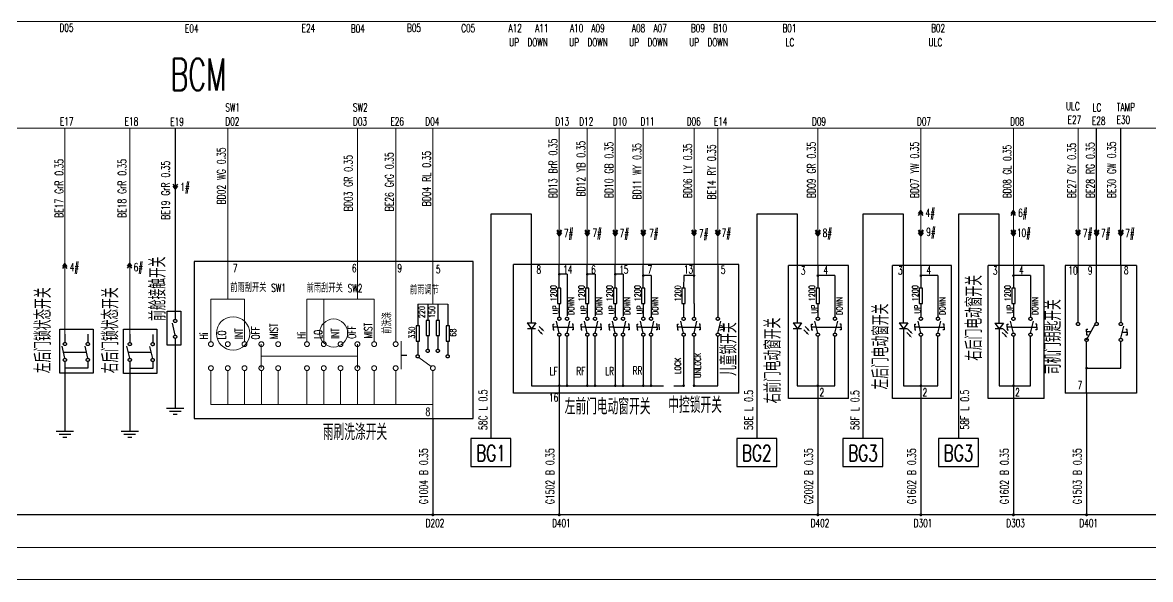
# Model space of a CAD drawing. Extents: x -5608 to -3197, y -2048 to 96.
# Drawn here: x -4415.9 to -4134, y -1742.8 to -1603.5 of the extents above; entities that cross this region are included whole.
import ezdxf
from ezdxf.enums import TextEntityAlignment as Align

# ---------------------------------------------------------------- set-up
doc = ezdxf.new("R2010")
doc.units = 0
doc.header["$LTSCALE"] = 25.4
doc.header["$MEASUREMENT"] = 0
for name, pattern in [('CENTER', [16, 13, -1, 1, -1]), ('DASHED', [0.75, 0.5, -0.25]), ('DASHED2', [0.375, 0.25, -0.125]), ('DASHEDX2', [38.1, 25.4, -12.7]), ('HIDDEN', [9.525, 6.35, -3.175]), ('PHANTOM', [17, 12, -1, 1, -1, 1, -1])]:
    doc.linetypes.add(name, pattern=pattern)
for name, color, linetype, lineweight in [('0Filament', 7, 'CONTINUOUS', 20), ('4CONTOUR', 4, 'CONTINUOUS', 50), ('5PHANTOM', 6, 'PHANTOM', 20)]:
    doc.layers.add(name, color=color, linetype=linetype, lineweight=lineweight)
for name, color, linetype in [('1CENTER', 1, 'CENTER'), ('2FRAM', 2, 'CONTINUOUS'), ('3DASHED', 3, 'DASHED'), ('blue', 5, 'CONTINUOUS'), ('other layer', 7, 'CONTINUOUS')]:
    doc.layers.add(name, color=color, linetype=linetype)
doc.styles.add('HZ', font='txt.shx', dxfattribs={"width": 0.618, "height": 2.5, "bigfont": 'hztxt.shx'})

# ---------------------------------------------------------------- blocks, each defined once
blk = doc.blocks.new('gnd')
at = {"layer": 'blue', "color": 2, "ltscale": 0.1}
for p, q in [((0, 0), (0, -3.01)), ((-2.16, -3.01), (2.16, -3.01)), ((-1.46, -3.77), (1.46, -3.77)), ((-0.48, -4.52), (0.48, -4.52))]:
    blk.add_line(p, q, dxfattribs=at)
blk = doc.blocks.new('pointer')
at = {"layer": 'other layer'}
blk.add_lwpolyline([(-5, 7), (-5, 0), (5, 0), (5, 7)], close=True, dxfattribs=at)
at = {"layer": 'other layer', "style": 'HZ', "width": 0.7, "flags": 8}
blk.add_attdef('FR', text='', height=4, dxfattribs=at).set_placement((0, 1.3), align=Align.CENTER)

msp = doc.modelspace()

# ---------------------------------------------------------------- hatches: boundary and pattern name
at = {"layer": '0Filament', "ltscale": 0.1}
for points in [[(-4313.75, -1726.6, 1), (-4312.95, -1726.6, 1)], [(-4282.16, -1726.6, 1), (-4281.37, -1726.6, 1)], [(-4217.54, -1726.6, 1), (-4216.74, -1726.6, 1)], [(-4191.79, -1726.6, 1), (-4191, -1726.6, 1)], [(-4168.66, -1726.6, 1), (-4167.86, -1726.6, 1)], [(-4150.38, -1726.6, 1), (-4149.58, -1726.6, 1)]]:
    msp.add_hatch(color=0, dxfattribs=at).paths.add_polyline_path(points)
at = {"layer": '1CENTER'}
for points in [[(-4282.11, -1666.45, 1), (-4281.42, -1666.45, 1)], [(-4275.11, -1666.45, 1), (-4274.42, -1666.45, 1)], [(-4268.11, -1666.45, 1), (-4267.42, -1666.45, 1)], [(-4261.11, -1666.79, 1), (-4260.42, -1666.79, 1)], [(-4248.43, -1666.79, 1), (-4247.74, -1666.79, 1)], [(-4217.49, -1666.81, 1), (-4216.8, -1666.81, 1)], [(-4191.74, -1666.81, 1), (-4191.04, -1666.81, 1)], [(-4168.6, -1666.81, 1), (-4167.91, -1666.81, 1)], [(-4285.51, -1680.79), (-4285.91, -1680.02), (-4286.27, -1680.39)], [(-4219.09, -1680.79), (-4219.48, -1680.02), (-4219.85, -1680.39)], [(-4285.78, -1681.65), (-4286.18, -1680.89), (-4286.54, -1681.25)], [(-4219.35, -1681.65), (-4219.75, -1680.89), (-4220.11, -1681.25)], [(-4193.66, -1682.31), (-4194.06, -1681.55), (-4194.43, -1681.91)], [(-4193.4, -1681.44), (-4193.8, -1680.68), (-4194.16, -1681.05)], [(-4169.78, -1682.31), (-4170.18, -1681.55), (-4170.54, -1681.91)], [(-4169.52, -1681.45), (-4169.91, -1680.68), (-4170.28, -1681.05)], [(-4150.33, -1689.93, 1), (-4149.64, -1689.93, 1)], [(-4282.11, -1694.32, 1), (-4281.42, -1694.32, 1)], [(-4280.17, -1694.32, 1), (-4279.48, -1694.32, 1)], [(-4275.11, -1694.32, 1), (-4274.42, -1694.32, 1)], [(-4273.17, -1694.32, 1), (-4272.48, -1694.32, 1)], [(-4268.11, -1694.32, 1), (-4267.42, -1694.32, 1)], [(-4266.17, -1694.32, 1), (-4265.48, -1694.32, 1)], [(-4261.11, -1694.32, 1), (-4260.42, -1694.32, 1)], [(-4259.17, -1694.32, 1), (-4258.48, -1694.32, 1)], [(-4251.03, -1694.32, 1), (-4250.34, -1694.32, 1)], [(-4248.43, -1694.32, 1), (-4247.74, -1694.32, 1)], [(-4217.49, -1694.34, 1), (-4216.8, -1694.34, 1)], [(-4191.74, -1694.34, 1), (-4191.04, -1694.34, 1)], [(-4168.6, -1694.34, 1), (-4167.91, -1694.34, 1)]]:
    msp.add_hatch(color=1, dxfattribs=at).paths.add_polyline_path(points)

# ---------------------------------------------------------------- linework, layer by layer
at = {"layer": '0Filament', "ltscale": 0.1}
for p, q in [((-4405.31, -1647.11), (-4405.31, -1629.94)), ((-4389.1, -1681.46), (-4389.1, -1629.94)), ((-4364.63, -1663.28), (-4364.63, -1629.94)), ((-4332.22, -1663.28), (-4332.22, -1629.94)), ((-4322.65, -1663.28), (-4322.65, -1629.94)), ((-4313.35, -1663.28), (-4313.35, -1629.94)), ((-4281.76, -1664.29), (-4281.76, -1629.94)), ((-4274.76, -1664.29), (-4274.76, -1629.94)), ((-4267.76, -1664.29), (-4267.76, -1629.94)), ((-4260.76, -1664.29), (-4260.76, -1629.94)), ((-4248.08, -1664.29), (-4248.08, -1629.94)), ((-4242.13, -1664.29), (-4242.13, -1629.94)), ((-4217.15, -1664.29), (-4217.15, -1629.94)), ((-4191.39, -1664.29), (-4191.39, -1629.94)), ((-4168.26, -1664.29), (-4168.25, -1629.94)), ((-4152.11, -1664.29), (-4152.11, -1629.94)), ((-4405.32, -1681.46), (-4405.31, -1647.11))]:
    msp.add_line(p, q, dxfattribs=at)
at = {"layer": '0Filament', "color": 7, "linetype": 'Continuous'}
msp.add_lwpolyline([(-4033.46, -1603.25), (-4787.07, -1603.25), (-4787.07, -1629.94), (-4033.46, -1629.94)], close=True, dxfattribs=at)
at = {"layer": '1CENTER', "color": 1, "linetype": 'Continuous'}
msp.add_line((-4147.46, -1678.52), (-4147.46, -1629.94), dxfattribs=at)
at = {"layer": '1CENTER', "color": 1, "lineweight": 0}
for p, q in [((-4364.63, -1672.73), (-4364.63, -1663.28)), ((-4332.22, -1672.73), (-4332.22, -1663.28)), ((-4322.65, -1683.33), (-4322.65, -1663.28)), ((-4313.35, -1673.92), (-4313.35, -1663.28)), ((-4368.82, -1683.33), (-4368.82, -1672.73)), ((-4360.42, -1672.73), (-4368.82, -1672.73)), ((-4360.42, -1683.33), (-4360.42, -1672.73)), ((-4328.02, -1672.73), (-4344.82, -1672.73)), ((-4344.82, -1683.33), (-4344.82, -1672.73)), ((-4340.62, -1683.33), (-4340.62, -1672.73)), ((-4328.02, -1683.33), (-4328.02, -1672.73)), ((-4309.64, -1673.92), (-4317.14, -1673.92)), ((-4356.23, -1689.93), (-4356.23, -1683.93)), ((-4332.22, -1689.93), (-4332.22, -1683.93)), ((-4321.28, -1690.2), (-4321.28, -1683.15)), ((-4332.22, -1686.93), (-4356.23, -1686.93)), ((-4316.86, -1687.26), (-4313.81, -1689.54)), ((-4368.82, -1699.01), (-4368.82, -1690.53)), ((-4364.62, -1699.01), (-4364.62, -1690.53)), ((-4360.42, -1699.01), (-4360.42, -1690.53)), ((-4356.22, -1699.01), (-4356.22, -1690.53)), ((-4352.02, -1699.01), (-4352.02, -1690.53)), ((-4344.82, -1699.01), (-4344.82, -1690.53)), ((-4340.62, -1699.01), (-4340.62, -1690.53)), ((-4336.42, -1699.01), (-4336.42, -1690.53)), ((-4332.22, -1699.01), (-4332.22, -1690.53)), ((-4328.02, -1699.01), (-4328.02, -1690.53)), ((-4322.65, -1699.01), (-4322.65, -1690.53)), ((-4313.35, -1699.01), (-4313.35, -1690.52)), ((-4368.82, -1699.01), (-4313.35, -1699.01)), ((-4313.35, -1702.53), (-4313.35, -1699.01))]:
    msp.add_line(p, q, dxfattribs=at)
at = {"layer": '1CENTER', "color": 1, "linetype": 'DASHEDX2'}
for p, q in [((-4293.16, -1696.18), (-4293.16, -1664.04)), ((-4236.87, -1664.04), (-4293.16, -1664.04)), ((-4236.87, -1696.18), (-4236.87, -1664.04)), ((-4224.51, -1697.51), (-4224.51, -1664.29)), ((-4209.48, -1664.29), (-4224.51, -1664.29)), ((-4209.48, -1697.51), (-4209.48, -1664.29)), ((-4198.49, -1697.51), (-4198.49, -1664.29)), ((-4183.73, -1664.29), (-4198.49, -1664.29)), ((-4183.73, -1697.51), (-4183.73, -1664.29)), ((-4174.53, -1697.51), (-4174.53, -1664.29)), ((-4160.59, -1664.29), (-4174.53, -1664.29)), ((-4160.59, -1697.51), (-4160.59, -1664.29)), ((-4155.35, -1664.29), (-4155.35, -1696.18)), ((-4137.49, -1664.29), (-4155.35, -1664.29)), ((-4137.49, -1664.29), (-4137.49, -1696.18)), ((-4236.87, -1696.18), (-4293.16, -1696.18)), ((-4137.49, -1696.18), (-4155.35, -1696.18)), ((-4209.48, -1697.51), (-4224.51, -1697.51)), ((-4183.73, -1697.51), (-4198.49, -1697.51)), ((-4160.59, -1697.51), (-4174.53, -1697.51))]:
    msp.add_line(p, q, dxfattribs=at)
at = {"layer": '1CENTER', "color": 1, "ltscale": 0.1}
for p, q in [((-4281.76, -1669.97), (-4281.76, -1663.95)), ((-4274.76, -1669.97), (-4274.76, -1663.95)), ((-4267.76, -1669.97), (-4267.76, -1663.95)), ((-4260.76, -1669.97), (-4260.76, -1664.29)), ((-4248.08, -1673.76), (-4248.08, -1664.29)), ((-4242.13, -1664.29), (-4242.13, -1677.2)), ((-4152.11, -1678.52), (-4152.11, -1664.29)), ((-4279.82, -1666.47), (-4279.82, -1676.86)), ((-4272.82, -1666.47), (-4272.82, -1676.86)), ((-4265.82, -1666.47), (-4265.82, -1676.86)), ((-4258.82, -1666.81), (-4258.82, -1677.2)), ((-4212.87, -1666.81), (-4212.87, -1677.2)), ((-4187.12, -1666.81), (-4187.12, -1677.2)), ((-4163.98, -1666.81), (-4163.98, -1677.2)), ((-4281.35, -1669.97), (-4282.18, -1669.97)), ((-4282.18, -1669.97), (-4282.18, -1673.76)), ((-4281.35, -1673.76), (-4281.35, -1669.97)), ((-4274.35, -1669.97), (-4275.18, -1669.97)), ((-4275.18, -1669.97), (-4275.18, -1673.76)), ((-4274.35, -1673.76), (-4274.35, -1669.97)), ((-4267.35, -1669.97), (-4268.18, -1669.97)), ((-4268.18, -1669.97), (-4268.18, -1673.76)), ((-4267.35, -1673.76), (-4267.35, -1669.97)), ((-4260.35, -1669.97), (-4261.18, -1669.97)), ((-4261.18, -1669.97), (-4261.18, -1673.76)), ((-4260.35, -1673.76), (-4260.35, -1669.97)), ((-4250.27, -1669.98), (-4251.09, -1669.98)), ((-4251.09, -1669.98), (-4251.09, -1673.77)), ((-4250.27, -1673.77), (-4250.27, -1669.98)), ((-4216.73, -1669.97), (-4217.56, -1669.97)), ((-4217.56, -1669.97), (-4217.56, -1673.76)), ((-4216.73, -1673.76), (-4216.73, -1669.97)), ((-4190.97, -1669.97), (-4191.8, -1669.97)), ((-4191.8, -1669.97), (-4191.8, -1673.76)), ((-4190.97, -1673.76), (-4190.97, -1669.97)), ((-4167.84, -1669.97), (-4168.66, -1669.97)), ((-4168.66, -1669.97), (-4168.66, -1673.76)), ((-4167.84, -1673.76), (-4167.84, -1669.97)), ((-4282.18, -1673.76), (-4281.35, -1673.76)), ((-4275.18, -1673.76), (-4274.35, -1673.76)), ((-4268.18, -1673.76), (-4267.35, -1673.76)), ((-4261.18, -1673.76), (-4260.35, -1673.76)), ((-4251.09, -1673.77), (-4250.27, -1673.77)), ((-4248.08, -1673.76), (-4248.08, -1677.2)), ((-4217.56, -1673.76), (-4216.73, -1673.76)), ((-4191.8, -1673.76), (-4190.97, -1673.76)), ((-4168.66, -1673.76), (-4167.84, -1673.76)), ((-4377.75, -1675.68), (-4377.75, -1677.74)), ((-4377.75, -1681.7), (-4378.46, -1678.69)), ((-4316.72, -1679.36), (-4317.55, -1679.36)), ((-4317.55, -1679.36), (-4317.55, -1683.15)), ((-4316.72, -1683.15), (-4316.72, -1679.36)), ((-4314.23, -1677.99), (-4315.05, -1677.99)), ((-4315.05, -1677.99), (-4315.05, -1681.78)), ((-4314.23, -1681.78), (-4314.23, -1677.99)), ((-4311.71, -1677.99), (-4312.54, -1677.99)), ((-4312.54, -1677.99), (-4312.54, -1681.78)), ((-4311.71, -1681.78), (-4311.71, -1677.99)), ((-4309.23, -1679.36), (-4310.06, -1679.36)), ((-4310.06, -1679.36), (-4310.06, -1683.15)), ((-4309.23, -1683.15), (-4309.23, -1679.36)), ((-4289.75, -1678.64), (-4287.61, -1678.64)), ((-4289.75, -1678.64), (-4288.68, -1680.08)), ((-4287.61, -1678.64), (-4288.68, -1680.08)), ((-4223.32, -1678.64), (-4221.19, -1678.64)), ((-4223.32, -1678.64), (-4222.25, -1680.08)), ((-4221.19, -1678.64), (-4222.25, -1680.08)), ((-4196.78, -1678.64), (-4194.65, -1678.64)), ((-4196.78, -1678.64), (-4195.71, -1680.08)), ((-4194.65, -1678.64), (-4195.71, -1680.08)), ((-4172.9, -1678.65), (-4170.76, -1678.65)), ((-4172.9, -1678.65), (-4171.83, -1680.08)), ((-4170.76, -1678.65), (-4171.83, -1680.08)), ((-4405.32, -1681.45), (-4405.32, -1683.51)), ((-4399.59, -1681.45), (-4399.59, -1683.51)), ((-4389.1, -1681.46), (-4389.1, -1683.52)), ((-4383.37, -1681.49), (-4383.37, -1683.56)), ((-4377.75, -1682.49), (-4377.75, -1684.19)), ((-4315.05, -1681.78), (-4314.23, -1681.78)), ((-4312.54, -1681.78), (-4311.71, -1681.78)), ((-4287.68, -1680.08), (-4289.71, -1680.08)), ((-4281.76, -1681.95), (-4281.76, -1696.18)), ((-4274.76, -1681.95), (-4274.76, -1694.34)), ((-4267.76, -1681.95), (-4267.76, -1694.34)), ((-4260.76, -1681.95), (-4260.76, -1694.34)), ((-4250.68, -1681.95), (-4250.68, -1694.34)), ((-4221.26, -1680.08), (-4223.28, -1680.08)), ((-4217.14, -1681.95), (-4217.14, -1694.34)), ((-4194.72, -1680.08), (-4196.75, -1680.08)), ((-4191.39, -1681.95), (-4191.39, -1694.34)), ((-4170.84, -1680.08), (-4172.86, -1680.08)), ((-4168.25, -1681.95), (-4168.25, -1694.34)), ((-4405.32, -1687.47), (-4406.02, -1684.46)), ((-4399.59, -1687.47), (-4400.29, -1684.46)), ((-4389.1, -1687.48), (-4389.81, -1684.47)), ((-4383.37, -1687.52), (-4384.08, -1684.51)), ((-4317.55, -1683.15), (-4316.72, -1683.15)), ((-4310.06, -1683.15), (-4309.23, -1683.15)), ((-4149.98, -1696.18), (-4149.98, -1683.27)), ((-4405.67, -1685.97), (-4399.94, -1685.97)), ((-4405.32, -1688.26), (-4405.32, -1689.96)), ((-4399.59, -1688.26), (-4399.59, -1689.96)), ((-4389.46, -1685.98), (-4383.73, -1685.98)), ((-4389.1, -1688.27), (-4389.1, -1689.97)), ((-4383.37, -1688.31), (-4383.37, -1690.01))]:
    msp.add_line(p, q, dxfattribs=at)
at = {"layer": '1CENTER', "ltscale": 0.1}
for p, q in [((-4217.15, -1664.29), (-4217.15, -1666.81)), ((-4191.39, -1664.29), (-4191.39, -1666.81)), ((-4168.26, -1664.29), (-4168.26, -1666.81)), ((-4141.41, -1664.29), (-4141.41, -1678.52)), ((-4279.82, -1666.47), (-4281.76, -1666.47)), ((-4272.82, -1666.47), (-4274.76, -1666.47)), ((-4265.82, -1666.47), (-4267.76, -1666.47)), ((-4258.82, -1666.81), (-4260.76, -1666.81)), ((-4250.67, -1666.81), (-4250.68, -1669.98)), ((-4248.08, -1666.81), (-4250.67, -1666.81)), ((-4217.14, -1666.81), (-4217.14, -1669.97)), ((-4212.87, -1666.81), (-4217.14, -1666.81)), ((-4191.39, -1666.81), (-4191.39, -1669.97)), ((-4187.12, -1666.81), (-4191.39, -1666.81)), ((-4168.25, -1666.81), (-4168.25, -1669.97)), ((-4163.98, -1666.81), (-4168.25, -1666.81)), ((-4317.14, -1673.92), (-4317.14, -1679.36)), ((-4314.64, -1673.92), (-4314.64, -1677.99)), ((-4312.14, -1673.92), (-4312.14, -1677.99)), ((-4309.64, -1673.92), (-4309.64, -1679.36)), ((-4281.76, -1673.76), (-4281.76, -1677.2)), ((-4274.76, -1673.76), (-4274.76, -1677.2)), ((-4267.76, -1673.76), (-4267.76, -1677.2)), ((-4260.76, -1673.76), (-4260.76, -1677.2)), ((-4250.68, -1673.77), (-4250.68, -1677.2)), ((-4217.14, -1673.76), (-4217.14, -1677.2)), ((-4191.39, -1673.76), (-4191.39, -1677.2)), ((-4168.25, -1673.76), (-4168.25, -1677.2)), ((-4283.31, -1679.66), (-4283.31, -1678.93)), ((-4283.31, -1678.93), (-4283.02, -1678.93)), ((-4282.12, -1679.66), (-4283.31, -1679.66)), ((-4283.31, -1679.66), (-4283.31, -1680.39)), ((-4281.76, -1681.16), (-4282.47, -1678.15)), ((-4279.82, -1681.16), (-4279.12, -1678.15)), ((-4279.47, -1679.66), (-4278.28, -1679.66)), ((-4278.28, -1678.93), (-4278.57, -1678.93)), ((-4278.28, -1679.66), (-4278.28, -1678.93)), ((-4278.28, -1679.66), (-4278.28, -1680.39)), ((-4276.31, -1679.66), (-4276.31, -1678.93)), ((-4276.31, -1678.93), (-4276.02, -1678.93)), ((-4275.12, -1679.66), (-4276.31, -1679.66)), ((-4276.31, -1679.66), (-4276.31, -1680.39)), ((-4274.76, -1681.16), (-4275.47, -1678.15)), ((-4272.82, -1681.16), (-4272.12, -1678.15)), ((-4272.47, -1679.66), (-4271.28, -1679.66)), ((-4271.28, -1678.93), (-4271.57, -1678.93)), ((-4271.28, -1679.66), (-4271.28, -1678.93)), ((-4271.28, -1679.66), (-4271.28, -1680.39)), ((-4269.31, -1679.66), (-4269.31, -1678.93)), ((-4269.31, -1678.93), (-4269.02, -1678.93)), ((-4268.12, -1679.66), (-4269.31, -1679.66)), ((-4269.31, -1679.66), (-4269.31, -1680.39)), ((-4267.76, -1681.16), (-4268.47, -1678.15)), ((-4265.82, -1681.16), (-4265.12, -1678.15)), ((-4265.47, -1679.66), (-4264.28, -1679.66)), ((-4264.28, -1678.93), (-4264.57, -1678.93)), ((-4264.28, -1679.66), (-4264.28, -1678.93)), ((-4264.28, -1679.66), (-4264.28, -1680.39)), ((-4262.31, -1679.66), (-4262.31, -1678.93)), ((-4262.31, -1678.93), (-4262.02, -1678.93)), ((-4261.12, -1679.66), (-4262.31, -1679.66)), ((-4262.31, -1679.66), (-4262.31, -1680.39)), ((-4260.76, -1681.16), (-4261.47, -1678.15)), ((-4258.82, -1681.16), (-4258.12, -1678.15)), ((-4258.47, -1679.66), (-4257.28, -1679.66)), ((-4257.28, -1678.93), (-4257.57, -1678.93)), ((-4257.28, -1679.66), (-4257.28, -1678.93)), ((-4257.28, -1679.66), (-4257.28, -1680.39)), ((-4256.78, -1679.66), (-4256.78, -1678.93)), ((-4256.78, -1679.66), (-4256.78, -1680.39)), ((-4252.23, -1679.66), (-4252.23, -1678.93)), ((-4252.23, -1678.93), (-4251.94, -1678.93)), ((-4251.04, -1679.66), (-4252.23, -1679.66)), ((-4252.23, -1679.66), (-4252.23, -1680.39)), ((-4250.68, -1681.16), (-4251.39, -1678.15)), ((-4248.08, -1681.16), (-4247.38, -1678.15)), ((-4247.73, -1679.66), (-4246.54, -1679.66)), ((-4246.54, -1678.93), (-4246.83, -1678.93)), ((-4246.54, -1679.66), (-4246.54, -1678.93)), ((-4246.54, -1679.66), (-4246.54, -1680.39)), ((-4242.13, -1681.16), (-4241.42, -1678.15)), ((-4241.78, -1679.66), (-4240.59, -1679.66)), ((-4240.59, -1678.93), (-4240.88, -1678.93)), ((-4240.59, -1679.66), (-4240.59, -1678.93)), ((-4240.59, -1679.66), (-4240.59, -1680.39)), ((-4218.69, -1679.66), (-4218.69, -1678.93)), ((-4218.69, -1678.93), (-4218.4, -1678.93)), ((-4217.5, -1679.66), (-4218.69, -1679.66)), ((-4218.69, -1679.66), (-4218.69, -1680.39)), ((-4217.14, -1681.16), (-4217.85, -1678.15)), ((-4212.87, -1681.16), (-4212.17, -1678.15)), ((-4212.52, -1679.66), (-4211.33, -1679.66)), ((-4211.33, -1678.93), (-4211.62, -1678.93)), ((-4211.33, -1679.66), (-4211.33, -1678.93)), ((-4211.33, -1679.66), (-4211.33, -1680.39)), ((-4192.93, -1679.66), (-4192.93, -1678.93)), ((-4192.93, -1678.93), (-4192.64, -1678.93)), ((-4191.74, -1679.66), (-4192.93, -1679.66)), ((-4192.93, -1679.66), (-4192.93, -1680.39)), ((-4191.39, -1681.16), (-4192.09, -1678.15)), ((-4187.12, -1681.16), (-4186.41, -1678.15)), ((-4186.76, -1679.66), (-4185.57, -1679.66)), ((-4185.57, -1678.93), (-4185.87, -1678.93)), ((-4185.57, -1679.66), (-4185.57, -1678.93)), ((-4185.57, -1679.66), (-4185.57, -1680.39)), ((-4169.79, -1679.66), (-4169.79, -1678.93)), ((-4169.79, -1678.93), (-4169.5, -1678.93)), ((-4168.6, -1679.66), (-4169.79, -1679.66)), ((-4169.79, -1679.66), (-4169.79, -1680.39)), ((-4168.25, -1681.16), (-4168.96, -1678.15)), ((-4163.98, -1681.16), (-4163.27, -1678.15)), ((-4163.63, -1679.66), (-4162.44, -1679.66)), ((-4162.44, -1678.93), (-4162.73, -1678.93)), ((-4162.44, -1679.66), (-4162.44, -1678.93)), ((-4162.44, -1679.66), (-4162.44, -1680.39)), ((-4149.98, -1682.87), (-4147.86, -1678.91)), ((-4141.41, -1682.48), (-4140.7, -1679.47)), ((-4314.64, -1681.78), (-4314.64, -1685.22)), ((-4312.12, -1681.78), (-4312.12, -1685.22)), ((-4288.7, -1680.08), (-4288.7, -1694.34)), ((-4283.31, -1680.39), (-4283.02, -1680.39)), ((-4279.82, -1694.34), (-4279.82, -1681.95)), ((-4278.28, -1680.39), (-4278.57, -1680.39)), ((-4276.31, -1680.39), (-4276.02, -1680.39)), ((-4272.82, -1694.34), (-4272.82, -1681.95)), ((-4271.28, -1680.39), (-4271.57, -1680.39)), ((-4269.31, -1680.39), (-4269.02, -1680.39)), ((-4265.82, -1694.34), (-4265.82, -1681.95)), ((-4264.28, -1680.39), (-4264.57, -1680.39)), ((-4262.31, -1680.39), (-4262.02, -1680.39)), ((-4258.82, -1694.34), (-4258.82, -1681.95)), ((-4257.28, -1680.39), (-4257.57, -1680.39)), ((-4252.23, -1680.39), (-4251.94, -1680.39)), ((-4248.08, -1694.34), (-4248.08, -1681.95)), ((-4246.54, -1680.39), (-4246.83, -1680.39)), ((-4242.13, -1694.34), (-4242.13, -1681.95)), ((-4240.59, -1680.39), (-4240.88, -1680.39)), ((-4222.27, -1680.08), (-4222.27, -1694.34)), ((-4218.69, -1680.39), (-4218.4, -1680.39)), ((-4212.87, -1694.34), (-4212.87, -1681.95)), ((-4211.33, -1680.39), (-4211.62, -1680.39)), ((-4195.73, -1680.08), (-4195.73, -1694.34)), ((-4192.93, -1680.39), (-4192.64, -1680.39)), ((-4187.12, -1694.34), (-4187.12, -1681.95)), ((-4185.57, -1680.39), (-4185.87, -1680.39)), ((-4171.85, -1680.08), (-4171.85, -1694.34)), ((-4169.79, -1680.39), (-4169.5, -1680.39)), ((-4163.98, -1694.34), (-4163.98, -1681.95)), ((-4162.44, -1680.39), (-4162.73, -1680.39)), ((-4149.99, -1680.89), (-4149.99, -1680.16)), ((-4149.99, -1680.16), (-4149.7, -1680.16)), ((-4148.92, -1680.89), (-4149.99, -1680.89)), ((-4149.99, -1680.89), (-4149.99, -1681.62)), ((-4149.99, -1681.62), (-4149.7, -1681.62)), ((-4141.06, -1680.97), (-4139.87, -1680.97)), ((-4139.87, -1680.24), (-4140.16, -1680.24)), ((-4139.87, -1681.71), (-4140.16, -1681.71)), ((-4139.87, -1680.97), (-4139.87, -1680.24)), ((-4139.87, -1680.97), (-4139.87, -1681.71)), ((-4317.14, -1683.15), (-4317.14, -1686.59)), ((-4309.64, -1683.15), (-4309.64, -1686.59)), ((-4141.41, -1689.93), (-4141.41, -1683.27)), ((-4149.98, -1689.93), (-4141.41, -1689.93)), ((-4288.7, -1694.34), (-4242.13, -1694.34)), ((-4222.27, -1694.34), (-4212.87, -1694.34)), ((-4217.14, -1694.34), (-4217.14, -1697.51)), ((-4195.73, -1694.34), (-4187.12, -1694.34)), ((-4191.39, -1694.34), (-4191.39, -1697.51)), ((-4171.85, -1694.34), (-4163.98, -1694.34)), ((-4168.25, -1694.34), (-4168.25, -1697.51))]:
    msp.add_line(p, q, dxfattribs=at)
at = {"layer": '1CENTER', "color": 1}
for p, q in [((-4286.08, -1680.21), (-4286.77, -1679.52)), ((-4219.65, -1680.21), (-4220.34, -1679.52)), ((-4286.36, -1681.07), (-4287.04, -1680.39)), ((-4219.93, -1681.07), (-4220.61, -1680.39)), ((-4194.24, -1681.73), (-4194.92, -1681.05)), ((-4193.97, -1680.87), (-4194.66, -1680.17)), ((-4170.36, -1681.73), (-4171.04, -1681.05)), ((-4170.08, -1680.87), (-4170.77, -1680.18)), ((-4321.28, -1686.67), (-4319.87, -1686.67))]:
    msp.add_line(p, q, dxfattribs=at)
at = {"layer": '1CENTER', "linetype": 'HIDDEN'}
for p, q in [((-4282.12, -1679.66), (-4279.47, -1679.66)), ((-4275.12, -1679.66), (-4272.47, -1679.66)), ((-4268.12, -1679.66), (-4265.47, -1679.66)), ((-4261.12, -1679.66), (-4258.47, -1679.66)), ((-4251.04, -1679.66), (-4247.73, -1679.66)), ((-4217.5, -1679.66), (-4212.52, -1679.66)), ((-4191.74, -1679.66), (-4186.76, -1679.66)), ((-4168.6, -1679.66), (-4163.63, -1679.66))]:
    msp.add_line(p, q, dxfattribs=at)
at = {"layer": '1CENTER', "color": 1, "linetype": 'DASHED2', "ltscale": 100}
msp.add_lwpolyline([(-4303.29, -1702.53), (-4303.29, -1663.28), (-4372.97, -1663.28), (-4372.97, -1702.53)], close=True, dxfattribs=at)
at = {"layer": '1CENTER', "color": 1, "linetype": 'HIDDEN', "ltscale": 5}
msp.add_lwpolyline([(-4379.74, -1675.69), (-4376.32, -1675.69), (-4376.32, -1684.19), (-4379.74, -1684.19)], close=True, dxfattribs=at)
at = {"layer": '1CENTER', "color": 1, "linetype": 'Continuous'}
for points in [[(-4406.59, -1680.16), (-4398.29, -1680.16), (-4398.29, -1691.22), (-4406.59, -1691.22)], [(-4390.67, -1680.22), (-4382.38, -1680.22), (-4382.38, -1691.28), (-4390.67, -1691.28)]]:
    msp.add_lwpolyline(points, close=True, dxfattribs=at)
at = {"layer": '1CENTER', "color": 1}
for centre in [(-4281.76, -1677.59), (-4279.82, -1677.59), (-4274.76, -1677.59), (-4272.82, -1677.59), (-4267.76, -1677.59), (-4265.82, -1677.59), (-4260.76, -1677.59), (-4258.82, -1677.59), (-4250.68, -1677.6), (-4248.08, -1677.6), (-4242.13, -1677.6), (-4217.14, -1677.59), (-4212.87, -1677.59), (-4191.39, -1677.59), (-4187.12, -1677.59), (-4168.25, -1677.6), (-4163.98, -1677.6), (-4377.75, -1678.14), (-4152.11, -1678.91), (-4147.46, -1678.91), (-4141.41, -1678.91), (-4377.75, -1682.1), (-4281.76, -1681.56), (-4279.82, -1681.56), (-4274.76, -1681.56), (-4272.82, -1681.56), (-4267.76, -1681.56), (-4265.82, -1681.56), (-4260.76, -1681.56), (-4258.82, -1681.56), (-4250.68, -1681.56), (-4248.08, -1681.56), (-4242.13, -1681.56), (-4217.14, -1681.56), (-4212.87, -1681.56), (-4191.39, -1681.56), (-4187.12, -1681.56), (-4168.25, -1681.56), (-4163.98, -1681.56), (-4149.98, -1682.87), (-4141.41, -1682.87), (-4405.32, -1683.9), (-4399.59, -1683.91), (-4389.1, -1683.92), (-4383.37, -1683.95), (-4314.64, -1685.61), (-4312.12, -1685.61), (-4405.32, -1687.87), (-4399.59, -1687.87), (-4389.1, -1687.88), (-4383.37, -1687.91), (-4317.14, -1686.98), (-4309.64, -1686.98)]:
    msp.add_circle(centre, 0.395, dxfattribs=at)
at = {"layer": '1CENTER', "color": 1, "lineweight": 0}
for centre in [(-4368.82, -1683.93), (-4364.62, -1683.93), (-4360.42, -1683.93), (-4356.22, -1683.93), (-4352.02, -1683.93), (-4344.82, -1683.93), (-4340.62, -1683.93), (-4336.42, -1683.93), (-4332.22, -1683.93), (-4328.02, -1683.93), (-4322.65, -1683.93), (-4368.82, -1689.93), (-4364.62, -1689.93), (-4360.42, -1689.93), (-4356.22, -1689.93), (-4352.02, -1689.93), (-4344.82, -1689.93), (-4340.62, -1689.93), (-4336.42, -1689.93), (-4332.22, -1689.93), (-4328.02, -1689.93), (-4322.65, -1689.93), (-4313.35, -1689.92)]:
    msp.add_circle(centre, 0.6, dxfattribs=at)
at = {"layer": '2FRAM', "color": 2, "linetype": 'Continuous'}
for p, q in [((-4377.75, -1629.94), (-4377.75, -1675.69)), ((-4141.41, -1664.29), (-4141.41, -1629.94)), ((-4399.59, -1689.96), (-4405.32, -1689.96)), ((-4383.37, -1690.01), (-4389.1, -1690.01))]:
    msp.add_line(p, q, dxfattribs=at)
at = {"layer": '2FRAM', "color": 2}
for p, q in [((-4191.95, -1651.24), (-4191.39, -1650.5)), ((-4191.95, -1651.77), (-4191.39, -1651.03)), ((-4190.84, -1651.24), (-4191.39, -1650.5)), ((-4190.84, -1651.77), (-4191.39, -1651.03)), ((-4168.81, -1651.24), (-4168.26, -1650.5)), ((-4168.81, -1651.77), (-4168.26, -1651.03)), ((-4167.7, -1651.24), (-4168.26, -1650.5)), ((-4167.7, -1651.77), (-4168.26, -1651.03)), ((-4405.87, -1664.52), (-4405.31, -1663.78)), ((-4405.87, -1665.05), (-4405.31, -1664.31)), ((-4404.76, -1664.52), (-4405.31, -1663.78)), ((-4404.76, -1665.05), (-4405.31, -1664.31)), ((-4389.65, -1664.4), (-4389.1, -1663.66)), ((-4389.65, -1664.93), (-4389.1, -1664.19)), ((-4388.55, -1664.4), (-4389.1, -1663.66)), ((-4388.55, -1664.93), (-4389.1, -1664.19))]:
    msp.add_line(p, q, dxfattribs=at)
at = {"layer": '2FRAM', "color": 2, "ltscale": 0.1}
for p, q in [((-4377.75, -1684.24), (-4377.75, -1696.9)), ((-4405.32, -1690.01), (-4405.32, -1702.67)), ((-4389.1, -1690.01), (-4389.1, -1702.67)), ((-4281.76, -1696.18), (-4281.76, -1726.6)), ((-4191.39, -1696.18), (-4191.39, -1726.6)), ((-4168.26, -1696.18), (-4168.26, -1726.6)), ((-4149.98, -1696.18), (-4149.98, -1726.6)), ((-4217.14, -1697.51), (-4217.14, -1726.6)), ((-4313.35, -1702.53), (-4313.35, -1726.6)), ((-3581.45, -1726.6), (-5502.67, -1726.6))]:
    msp.add_line(p, q, dxfattribs=at)
at = {"layer": '3DASHED', "color": 3}
for p, q in [((-4378.31, -1643.92), (-4377.76, -1644.66)), ((-4378.31, -1644.45), (-4377.76, -1645.19)), ((-4377.2, -1643.92), (-4377.76, -1644.66)), ((-4377.2, -1644.45), (-4377.76, -1645.19))]:
    msp.add_line(p, q, dxfattribs=at)
at = {"layer": '3DASHED', "color": 88, "linetype": 'ByBlock', "lineweight": 9}
msp.add_line((-5502.61, -1734.76), (-3581.45, -1734.76), dxfattribs=at)
at = {"layer": '4CONTOUR', "color": 4}
for p, q in [((-4282.32, -1655.47), (-4281.76, -1656.21)), ((-4282.32, -1656), (-4281.76, -1656.74)), ((-4281.21, -1655.47), (-4281.76, -1656.21)), ((-4281.21, -1656), (-4281.76, -1656.74)), ((-4275.32, -1655.47), (-4274.76, -1656.21)), ((-4275.32, -1656), (-4274.76, -1656.74)), ((-4274.21, -1655.47), (-4274.76, -1656.21)), ((-4274.21, -1656), (-4274.76, -1656.74)), ((-4268.32, -1655.47), (-4267.76, -1656.21)), ((-4268.32, -1656), (-4267.76, -1656.74)), ((-4267.21, -1655.47), (-4267.76, -1656.21)), ((-4267.21, -1656), (-4267.76, -1656.74)), ((-4261.32, -1655.47), (-4260.76, -1656.21)), ((-4261.32, -1656), (-4260.76, -1656.74)), ((-4260.21, -1655.47), (-4260.76, -1656.21)), ((-4260.21, -1656), (-4260.76, -1656.74)), ((-4248.64, -1655.47), (-4248.08, -1656.2)), ((-4248.64, -1655.99), (-4248.08, -1656.73)), ((-4247.53, -1655.47), (-4248.08, -1656.2)), ((-4247.53, -1655.99), (-4248.08, -1656.73)), ((-4242.68, -1655.46), (-4242.13, -1656.2)), ((-4242.68, -1655.99), (-4242.13, -1656.73)), ((-4241.57, -1655.46), (-4242.13, -1656.2)), ((-4241.57, -1655.99), (-4242.13, -1656.73)), ((-4217.7, -1655.47), (-4217.15, -1656.21)), ((-4217.7, -1656), (-4217.15, -1656.74)), ((-4216.59, -1655.47), (-4217.15, -1656.21)), ((-4216.59, -1656), (-4217.15, -1656.74)), ((-4191.95, -1655.47), (-4191.39, -1656.21)), ((-4191.95, -1656), (-4191.39, -1656.74)), ((-4190.84, -1655.47), (-4191.39, -1656.21)), ((-4190.84, -1656), (-4191.39, -1656.74)), ((-4168.81, -1655.47), (-4168.26, -1656.21)), ((-4168.81, -1656), (-4168.26, -1656.74)), ((-4167.7, -1655.47), (-4168.26, -1656.21)), ((-4167.7, -1656), (-4168.26, -1656.74)), ((-4152.67, -1655.46), (-4152.11, -1656.2)), ((-4152.67, -1655.99), (-4152.11, -1656.72)), ((-4151.56, -1655.46), (-4152.11, -1656.2)), ((-4151.56, -1655.99), (-4152.11, -1656.72)), ((-4148.02, -1655.47), (-4147.46, -1656.21)), ((-4148.02, -1656), (-4147.46, -1656.74)), ((-4146.91, -1655.47), (-4147.46, -1656.21)), ((-4146.91, -1656), (-4147.46, -1656.74)), ((-4141.97, -1655.47), (-4141.41, -1656.21)), ((-4141.97, -1656), (-4141.41, -1656.74)), ((-4140.86, -1655.47), (-4141.41, -1656.21)), ((-4140.86, -1656), (-4141.41, -1656.74))]:
    msp.add_line(p, q, dxfattribs=at)
at = {"layer": '4CONTOUR', "color": 140, "lineweight": 9}
msp.add_line((-5502.61, -1742.76), (-3581.45, -1742.76), dxfattribs=at)
at = {"layer": '5PHANTOM', "linetype": 'Continuous'}
for centre, radius in [((-4363.29, -1681.24), 4.17), ((-4338.16, -1681.15), 3.51)]:
    msp.add_circle(centre, radius, dxfattribs=at)
at = {"layer": 'blue', "color": 5, "ltscale": 0.1}
for p, q in [((-4288.68, -1651.45), (-4298.83, -1651.45)), ((-4298.83, -1651.45), (-4298.83, -1707.49)), ((-4288.68, -1678.64), (-4288.68, -1651.45)), ((-4222.25, -1651.45), (-4232.4, -1651.45)), ((-4232.4, -1651.45), (-4232.4, -1707.49)), ((-4222.25, -1678.64), (-4222.25, -1651.45)), ((-4195.71, -1651.45), (-4205.86, -1651.45)), ((-4205.86, -1651.45), (-4205.86, -1707.49)), ((-4195.71, -1678.64), (-4195.71, -1651.45)), ((-4171.83, -1651.46), (-4181.98, -1651.46)), ((-4181.98, -1651.46), (-4181.98, -1707.49)), ((-4171.83, -1678.65), (-4171.83, -1651.46))]:
    msp.add_line(p, q, dxfattribs=at)

# ---------------------------------------------------------------- block references
at = {"layer": '2FRAM', "ltscale": 0.1}
for p in [(-4377.75, -1696.9), (-4405.32, -1702.67), (-4389.1, -1702.67)]:
    msp.add_blockref('gnd', p, dxfattribs=at)
at = {"layer": '5PHANTOM'}
ref = msp.add_blockref('pointer', (-4298.83, -1714.49), dxfattribs=at)
ref.add_attrib('FR', 'BG1', dxfattribs={"layer": 'other layer', "color": 6, "height": 4, "style": 'HZ', "width": 0.7}).set_placement((-4298.83, -1713.19), align=Align.CENTER)
ref = msp.add_blockref('pointer', (-4232.4, -1714.49), dxfattribs=at)
ref.add_attrib('FR', 'BG2', dxfattribs={"layer": 'other layer', "color": 6, "height": 4, "style": 'HZ', "width": 0.7}).set_placement((-4232.4, -1713.19), align=Align.CENTER)
ref = msp.add_blockref('pointer', (-4205.86, -1714.49), dxfattribs=at)
ref.add_attrib('FR', 'BG3', dxfattribs={"layer": 'other layer', "color": 6, "height": 4, "style": 'HZ', "width": 0.7}).set_placement((-4205.86, -1713.19), align=Align.CENTER)
ref = msp.add_blockref('pointer', (-4181.98, -1714.49), dxfattribs=at)
ref.add_attrib('FR', 'BG3', dxfattribs={"layer": 'other layer', "color": 6, "height": 4, "style": 'HZ', "width": 0.7}).set_placement((-4181.98, -1713.19), align=Align.CENTER)

# ---------------------------------------------------------------- texts
at = {"layer": '0Filament', "color": 0, "ltscale": 0.1, "style": 'HZ', "width": 0.67}
for s, p in [('D05', (-4406.67, -1605.82)), ('E24', (-4346.14, -1605.94)), ('B05', (-4319.82, -1605.88)), ('C05', (-4306.27, -1605.94)), ('A12', (-4294.45, -1605.94)), ('A11', (-4287.8, -1605.94)), ('A10', (-4279.08, -1605.94)), ('A09', (-4273.74, -1605.94)), ('A08', (-4263.62, -1605.94)), ('A07', (-4258.21, -1605.94)), ('B09', (-4248.86, -1605.94)), ('B10', (-4243.31, -1605.94)), ('B01', (-4225.98, -1605.94)), ('B02', (-4188.83, -1605.94)), ('E04', (-4375.29, -1606.02)), ('B04', (-4333.85, -1606.04)), ('UP', (-4294.29, -1609.48)), ('DOWN', (-4289.72, -1609.48)), ('UP', (-4279.29, -1609.48)), ('DOWN', (-4274.72, -1609.48)), ('UP', (-4264.29, -1609.48)), ('DOWN', (-4259.72, -1609.48)), ('UP', (-4249.29, -1609.48)), ('DOWN', (-4244.72, -1609.48)), ('LC', (-4225.2, -1609.48)), ('ULC', (-4189.48, -1609.48)), ('ULC', (-4155.14, -1625.44)), ('SW1', (-4365.22, -1625.75)), ('SW2', (-4333.32, -1625.75)), ('LC', (-4148.48, -1625.76)), ('TAMP', (-4142.42, -1625.7)), ('E17', (-4406.58, -1629.26)), ('E18', (-4390.37, -1629.26)), ('E19', (-4378.97, -1629.33)), ('D02', (-4365.22, -1629.26)), ('D03', (-4333.32, -1629.26)), ('E26', (-4323.96, -1629.26)), ('D04', (-4315.24, -1629.26)), ('D13', (-4282.77, -1629.26)), ('D12', (-4276.77, -1629.26)), ('D10', (-4268.39, -1629.26)), ('D11', (-4261.46, -1629.26)), ('D06', (-4249.9, -1629.26)), ('E14', (-4243.13, -1629.26)), ('D09', (-4218.6, -1629.26)), ('D07', (-4192.36, -1629.26)), ('D08', (-4169.07, -1629.26)), ('E27', (-4154.69, -1628.83)), ('E28', (-4148.64, -1629.12)), ('E30', (-4142.47, -1628.82))]:
    msp.add_text(s, height=2, dxfattribs=at).set_placement(p)
at = {"layer": '0Filament', "style": 'HZ', "width": 0.67}
for s, p in [('前舱接触开关', (-4380.14, -1678.12, -0.01)), ('右后门电动窗开关', (-4176.1, -1688.1)), ('左后门锁状态开关', (-4408.78, -1691.2)), ('右后门锁状态开关', (-4391.93, -1691.2)), ('左后门电动窗开关', (-4199.44, -1695.26)), ('司机门钥匙开关', (-4156.36, -1691.47)), ('儿童锁开关', (-4237.42, -1691.89)), ('右前门电动窗开关', (-4226.39, -1698.77))]:
    msp.add_text(s, height=4, rotation=90, dxfattribs=at).set_placement(p)
for s, p in [('中控锁开关', (-4254.52, -1701.16)), ('左前门电动窗开关', (-4280.4, -1701.53)), ('雨刷洗涤开关', (-4340.86, -1707.93))]:
    msp.add_text(s, height=4, dxfattribs=at).set_placement(p)
at = {"layer": '0Filament', "insert": (-4371.91, -1616.52), "char_height": 8, "width": 237.1368, "attachment_point": 5, "style": 'HZ'}
msp.add_mtext('BCM', dxfattribs=at)
at = {"layer": '1CENTER', "color": 1, "lineweight": 0, "style": 'HZ', "width": 0.67}
for s, p in [('7', (-4363.33, -1665.96)), ('6', (-4333.57, -1665.95)), ('9', (-4322.22, -1665.91)), ('5', (-4312.6, -1666.23)), ('前雨刮开关 SW1', (-4364, -1670.86)), ('前雨刮开关 SW2', (-4344.89, -1670.96)), ('前雨调节', (-4319.08, -1671.44)), ('8', (-4315.17, -1701.83))]:
    msp.add_text(s, height=2, dxfattribs=at).set_placement(p)
at = {"layer": '1CENTER', "color": 1, "linetype": 'HIDDEN', "ltscale": 0.1, "style": 'HZ', "width": 0.67}
for s, p in [('8', (-4287.47, -1666.28)), ('14', (-4280.79, -1666.28)), ('6', (-4273.79, -1666.28)), ('15', (-4266.79, -1666.28)), ('7', (-4259.68, -1666.24)), ('13', (-4250.62, -1666.26)), ('5', (-4241.38, -1666.35)), ('3', (-4221.4, -1666.55)), ('4', (-4215.76, -1666.42)), ('3', (-4197.1, -1666.51)), ('4', (-4190, -1666.42)), ('3', (-4173.37, -1666.56)), ('4', (-4166.86, -1666.42)), ('10', (-4154.51, -1666.51)), ('9', (-4149.64, -1666.52)), ('8', (-4140.65, -1666.48)), ('7', (-4152.19, -1695.21)), ('16', (-4284.31, -1698.27)), ('2', (-4216.7, -1696.97)), ('2', (-4190.95, -1696.97)), ('2', (-4167.81, -1696.97))]:
    msp.add_text(s, height=2, dxfattribs=at).set_placement(p)
at = {"layer": '1CENTER', "color": 1, "lineweight": 0, "style": 'HZ', "width": 0.67}
for s, height, p in [('1200', 1.5, (-4282.47, -1673.21)), ('1200', 1.5, (-4275.47, -1673.21)), ('1200', 1.5, (-4268.47, -1673.21)), ('1200', 1.5, (-4261.47, -1673.21)), ('1200', 1.5, (-4251.39, -1673.22)), ('1200', 1.5, (-4217.85, -1673.21)), ('1200', 1.5, (-4192.09, -1673.21)), ('1200', 1.5, (-4168.96, -1673.21)), ('220', 1.5, (-4315.35, -1677.43)), ('150', 1.5, (-4312.83, -1677.43)), ('INT', 2, (-4360.88, -1682.63)), ('OFF', 2, (-4356.66, -1682.79)), ('MIST', 2, (-4352.09, -1682.67)), ('INT', 2, (-4336.73, -1682.59)), ('OFF', 2, (-4332.59, -1682.59)), ('MIST', 2, (-4328.49, -1682.51)), ('前洗涤', 2, (-4323.74, -1681.33)), ('Hi', 2, (-4369.61, -1682.73)), ('LO', 2, (-4365.08, -1682.76)), ('Hi', 2, (-4345.2, -1682.62)), ('LO', 2, (-4341.02, -1682.58)), ('330', 1.5, (-4317.85, -1682.59)), ('68', 1.5, (-4307.57, -1682.07))]:
    msp.add_text(s, height=height, rotation=90, dxfattribs=at).set_placement(p)
at = {"layer": '1CENTER', "color": 1, "linetype": 'HIDDEN', "ltscale": 0.1, "style": 'HZ', "width": 0.67}
for s, p in [('DOWN', (-4278.06, -1676.66)), ('DOWN', (-4271.02, -1676.66)), ('DOWN', (-4264.02, -1676.66)), ('DOWN', (-4257.02, -1676.66)), ('UP', (-4281.91, -1676.44)), ('UP', (-4274.87, -1676.44)), ('UP', (-4267.87, -1676.44)), ('UP', (-4260.87, -1676.44)), ('LOCK', (-4251.39, -1691.4)), ('UNLOCK', (-4246.37, -1692.4))]:
    msp.add_text(s, height=1.5, rotation=90, dxfattribs=at).set_placement(p)
at = {"layer": '1CENTER', "color": 1, "ltscale": 0.1, "style": 'HZ', "width": 0.67}
for s, p in [('DOWN', (-4211, -1676.65)), ('DOWN', (-4185.24, -1676.65)), ('DOWN', (-4162.1, -1676.65)), ('UP', (-4217.26, -1676.27)), ('UP', (-4191.5, -1676.27)), ('UP', (-4168.37, -1676.27))]:
    msp.add_text(s, height=1.5, rotation=90, dxfattribs=at).set_placement(p)
at = {"layer": '1CENTER', "color": 1, "style": 'HZ', "width": 0.67}
for s, p in [('LF', (-4284.15, -1691.72)), ('RF', (-4277.48, -1691.65)), ('LR', (-4270.28, -1691.67)), ('RR', (-4263.42, -1691.55))]:
    msp.add_text(s, height=2, dxfattribs=at).set_placement(p)
at = {"layer": '2FRAM', "color": 2, "ltscale": 0.1, "style": 'HZ', "width": 0.67}
for s, p in [('4#', (-4190.22, -1652.12)), ('6#', (-4167.08, -1652.12)), ('4#', (-4404.11, -1665.69)), ('6#', (-4388.12, -1665.69)), ('D202', (-4315.14, -1729.66)), ('D401', (-4283.55, -1729.66)), ('D402', (-4218.93, -1729.66)), ('D301', (-4193.18, -1729.66)), ('D303', (-4170.04, -1729.66)), ('D401', (-4151.77, -1729.66))]:
    msp.add_text(s, height=2, dxfattribs=at).set_placement(p)
at = {"layer": '3DASHED', "color": 3, "lineweight": 5, "ltscale": 0.1, "style": 'HZ', "width": 0.67}
for s, p in [('BD02 WG 0.35', (-4365.17, -1649.01, -145.78)), ('BD13 BrR 0.35', (-4282.3, -1647.42, -145.78)), ('BD12 YB 0.35', (-4275.3, -1647.02, -145.78)), ('BD10 GB 0.35', (-4268.3, -1647.42, -145.78)), ('BD11 WY 0.35', (-4261.3, -1647.77, -145.78)), ('BD06 LY 0.35', (-4248.62, -1647.42, -145.78)), ('BE14 RY 0.35', (-4242.67, -1647.77, -145.78)), ('BD09 GR 0.35', (-4217.69, -1647.42, -145.78)), ('BD07 YW 0.35', (-4191.93, -1647.42, -145.78)), ('BE27 GY 0.35', (-4152.65, -1647.42, -145.78)), ('BE28 RG 0.35', (-4148.01, -1647.42, -145.78)), ('BE30 GW 0.35', (-4142.65, -1647.42, -145.78)), ('BD03 GR 0.35', (-4333.45, -1650.72, -145.78)), ('BE26 GrG 0.35', (-4323.19, -1650.72, -145.78)), ('BD04 RL 0.35', (-4313.89, -1649.47, -145.78)), ('BE17 GrR 0.35', (-4405.72, -1652.37, -145.74)), ('BE18 GrR 0.35', (-4389.98, -1652.37, -145.74)), ('BE19 GrR 0.35', (-4379.13, -1652.83, -145.74)), ('58C L 0.5', (-4299.78, -1705.41)), ('58E L 0.5', (-4233.35, -1705.41)), ('58F L 0.5', (-4206.81, -1705.41)), ('58F L 0.5', (-4179.37, -1705.28)), ('G1004 B 0.35', (-4314.61, -1723.94)), ('G1502 B 0.35', (-4283.02, -1723.94)), ('G2002 B 0.35', (-4218.4, -1723.94)), ('G1602 B 0.35', (-4192.65, -1723.94)), ('G1602 B 0.35', (-4169.45, -1723.94)), ('G1503 B 0.35', (-4151.24, -1723.94))]:
    msp.add_text(s, height=2.08, rotation=90, dxfattribs=at).set_placement(p)
at = {"layer": '3DASHED', "color": 3, "ltscale": 0.1, "style": 'HZ', "width": 0.67}
msp.add_text('BD08 GL 0.35', height=2, rotation=90, dxfattribs=at).set_placement((-4168.8, -1647.42, -145.78))
msp.add_text('1#', height=2, dxfattribs=at).set_placement((-4376.48, -1645.63))
at = {"layer": '4CONTOUR', "color": 4, "ltscale": 0.1, "style": 'HZ', "width": 0.67}
for s, p in [('9#', (-4190.04, -1656.88)), ('7#', (-4280.62, -1657.16)), ('7#', (-4273.47, -1657.12)), ('7#', (-4266.66, -1657.2)), ('7#', (-4259.31, -1657.2)), ('7#', (-4246.83, -1657.31)), ('7#', (-4241.17, -1657.12)), ('8#', (-4215.93, -1657.12)), ('10#', (-4167.39, -1657.09)), ('7#', (-4150.88, -1657.15)), ('7#', (-4146.37, -1657.15)), ('7#', (-4140.32, -1657.15))]:
    msp.add_text(s, height=2, dxfattribs=at).set_placement(p)

doc.saveas('drawing.dxf')
